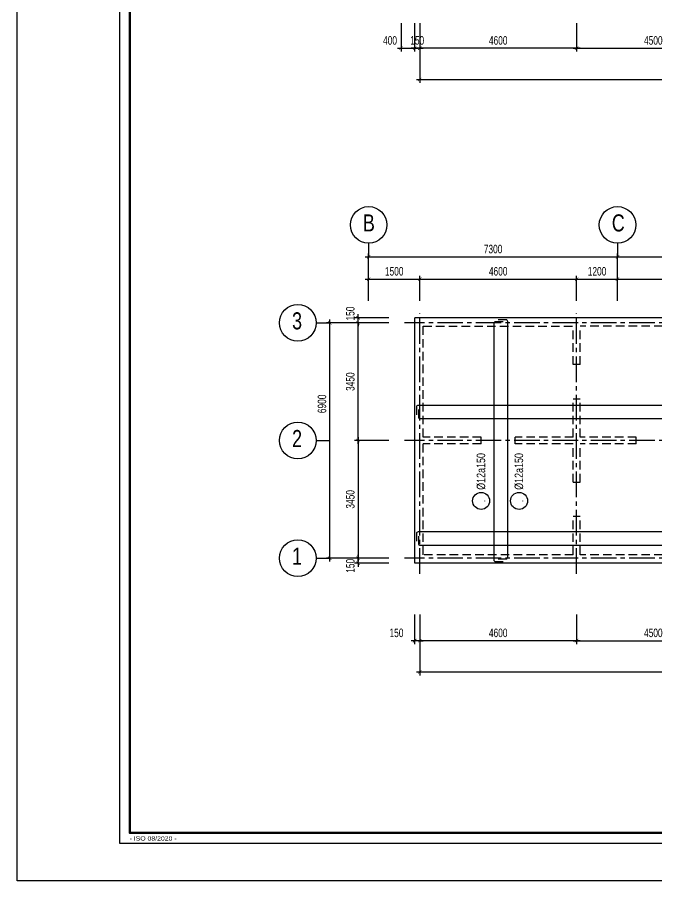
# Model space of a CAD drawing. Header units: millimetres. Extents: x -743195 to -406795, y -426565 to -367165.
# Drawn here: x -743195 to -724439, y -426565 to -401249 of the extents above; entities that cross this region are included whole.
import ezdxf
from ezdxf.enums import TextEntityAlignment as Align

# ---------------------------------------------------------------- set-up
doc = ezdxf.new("R2010")
doc.units = ezdxf.units.MM
doc.header["$LTSCALE"] = 1000
doc.header["$MEASUREMENT"] = 0
doc.linetypes.add('CENTER2', pattern=[1.125, 0.75, -0.125, 0.125, -0.125])
doc.linetypes.add('HIDDEN', pattern=[0.375, 0.25, -0.125])
for name, color, linetype in [('004HIDDEN', 252, 'HIDDEN'), ('CDC -TEXT KHUNG', 7, 'Continuous'), ('CDC-KHUNGTEN', 7, 'Continuous'), ('CDC.01.AXIS', 160, 'CENTER2'), ('CDC.02.DIM', 1, 'Continuous'), ('CDC.03.BORDER', 3, 'Continuous'), ('CDC.05.STEEL', 4, 'Continuous'), ('CDC.06.TEXT', 2, 'Continuous'), ('CDC.14.STEELNUM', 3, 'Continuous'), ('DIM', 1, 'Continuous'), ('KCS_CHI', 1, 'Continuous')]:
    doc.layers.add(name, color=color, linetype=linetype)
doc.styles.add('ARIAL', font='arial.ttf', dxfattribs={"width": 0.7})
doc.styles.add('KCS_SMTEXT', font='arial.ttf', dxfattribs={"width": 0.7})
doc.styles.add('KT CDC', font='arial.ttf', dxfattribs={"width": 0.85, "height": 200})
doc.dimstyles.new('100', dxfattribs={"dimscale": 100, "dimtxt": 2.5, "dimasz": 1, "dimexe": 1, "dimexo": 0, "dimgap": 1, "dimtad": 1, "dimdec": 0, "dimdsep": 46, "dimtxsty": 'ARIAL', "dimblk": 'ARCHTICK', "dimcen": 1, "dimdle": 1, "dimclrd": 1, "dimclre": 1, "dimclrt": 2, "dimadec": 0, "dimazin": 0, "dimtfac": 0.00072, "dimtdec": 0, "dimtix": 1, "dimtmove": 2, "dimatfit": 3, "dimldrblk": 'ARCHTICK', "dimfxl": 1, "dimtolj": 1, "dimarcsym": 0})

# ---------------------------------------------------------------- blocks, each defined once
blk = doc.blocks.new('_ArchTick')
at = {"color": 0, "linetype": 'ByBlock', "const_width": 0.15}
blk.add_lwpolyline([(-0.5, -0.5), (0.5, 0.5)], dxfattribs=at)
blk = doc.blocks.new('*D29')
at = {"layer": 'CDC.02.DIM', "color": 1, "lineweight": -2, "transparency": 16777216}
for p, q in [((-731389, -401418), (-731389, -402257)), ((-726789, -401418), (-726789, -402257)), ((-726689, -402157), (-731489, -402157))]:
    blk.add_line(p, q, dxfattribs=at)
at = {"layer": 'Defpoints', "color": 0, "transparency": 16777216}
for p in [(-731389, -401418), (-726789, -401418), (-731389, -402157)]:
    blk.add_point(p, dxfattribs=at)
at = {"layer": 'CDC.02.DIM', "color": 1, "lineweight": -2, "transparency": 16777216, "xscale": 100, "yscale": 100, "zscale": 100, "rotation": 180}
blk.add_blockref('_ArchTick', (-731389, -402157), dxfattribs=at)
at = {"layer": 'CDC.02.DIM', "color": 1, "lineweight": -2, "transparency": 16777216, "xscale": 100, "yscale": 100, "zscale": 100}
blk.add_blockref('_ArchTick', (-726789, -402157), dxfattribs=at)
at = {"layer": 'CDC.02.DIM', "color": 2, "transparency": 16777216, "insert": (-729089, -401929), "char_height": 250, "attachment_point": 5, "style": 'ARIAL'}
blk.add_mtext('\\A1;4600', dxfattribs=at)
blk = doc.blocks.new('*D30')
at = {"layer": 'CDC.02.DIM', "color": 1, "lineweight": -2, "transparency": 16777216}
for p, q in [((-726789, -401418), (-726789, -402257)), ((-722289, -401418), (-722289, -402257)), ((-726889, -402157), (-722189, -402157))]:
    blk.add_line(p, q, dxfattribs=at)
at = {"layer": 'Defpoints', "color": 0, "transparency": 16777216}
for p in [(-726789, -401418), (-722289, -401418), (-722289, -402157)]:
    blk.add_point(p, dxfattribs=at)
at = {"layer": 'CDC.02.DIM', "color": 1, "lineweight": -2, "transparency": 16777216, "xscale": 100, "yscale": 100, "zscale": 100, "rotation": 180}
blk.add_blockref('_ArchTick', (-726789, -402157), dxfattribs=at)
at = {"layer": 'CDC.02.DIM', "color": 1, "lineweight": -2, "transparency": 16777216, "xscale": 100, "yscale": 100, "zscale": 100}
blk.add_blockref('_ArchTick', (-722289, -402157), dxfattribs=at)
at = {"layer": 'CDC.02.DIM', "color": 2, "transparency": 16777216, "insert": (-724539, -401929), "char_height": 250, "attachment_point": 5, "style": 'ARIAL'}
blk.add_mtext('\\A1;4500', dxfattribs=at)
blk = doc.blocks.new('*D2')
at = {"layer": 'CDC.02.DIM', "color": 1, "lineweight": -2, "transparency": 16777216}
for p, q in [((-731389, -401418), (-731389, -403174)), ((-708689, -401418), (-708689, -403174)), ((-731489, -403074), (-708589, -403074))]:
    blk.add_line(p, q, dxfattribs=at)
at = {"layer": 'Defpoints', "color": 0, "transparency": 16777216}
for p in [(-731389, -401418), (-708689, -401418), (-708689, -403074)]:
    blk.add_point(p, dxfattribs=at)
at = {"layer": 'CDC.02.DIM', "color": 1, "lineweight": -2, "transparency": 16777216, "xscale": 100, "yscale": 100, "zscale": 100, "rotation": 180}
blk.add_blockref('_ArchTick', (-731389, -403074), dxfattribs=at)
at = {"layer": 'CDC.02.DIM', "color": 1, "lineweight": -2, "transparency": 16777216, "xscale": 100, "yscale": 100, "zscale": 100}
blk.add_blockref('_ArchTick', (-708689, -403074), dxfattribs=at)
at = {"layer": 'CDC.02.DIM', "color": 2, "transparency": 16777216, "insert": (-720039, -402847), "char_height": 250, "attachment_point": 5, "style": 'ARIAL'}
blk.add_mtext('\\A1;22700', dxfattribs=at)
blk = doc.blocks.new('*D35')
at = {"layer": 'CDC.02.DIM', "color": 1, "lineweight": -2, "transparency": 16777216}
for p, q in [((-731539, -401418), (-731539, -402257)), ((-731389, -401418), (-731389, -402257)), ((-731539, -402157), (-731639, -402157)), ((-731389, -402157), (-731539, -402157)), ((-731389, -402157), (-731289, -402157))]:
    blk.add_line(p, q, dxfattribs=at)
at = {"layer": 'Defpoints', "color": 0, "transparency": 16777216}
for p in [(-731539, -401418), (-731389, -401418), (-731539, -402157)]:
    blk.add_point(p, dxfattribs=at)
at = {"layer": 'CDC.02.DIM', "color": 1, "lineweight": -2, "transparency": 16777216, "xscale": 100, "yscale": 100, "zscale": 100}
blk.add_blockref('_ArchTick', (-731539, -402157), dxfattribs=at)
at = {"layer": 'CDC.02.DIM', "color": 1, "lineweight": -2, "transparency": 16777216, "xscale": 100, "yscale": 100, "zscale": 100, "rotation": 180}
blk.add_blockref('_ArchTick', (-731389, -402157), dxfattribs=at)
at = {"layer": 'CDC.02.DIM', "color": 2, "transparency": 16777216, "insert": (-731464, -401929), "char_height": 250, "attachment_point": 5, "style": 'ARIAL'}
blk.add_mtext('\\A1;150', dxfattribs=at)
blk = doc.blocks.new('*D79')
at = {"layer": 'CDC.02.DIM', "color": 1, "lineweight": -2, "transparency": 16777216}
for p, q in [((-732297, -413658), (-733299, -413658)), ((-733199, -413558), (-733199, -417208)), ((-732297, -417108), (-733299, -417108))]:
    blk.add_line(p, q, dxfattribs=at)
at = {"layer": 'Defpoints', "color": 0, "transparency": 16777216}
for p in [(-732297, -413658), (-733199, -417108), (-732297, -417108)]:
    blk.add_point(p, dxfattribs=at)
at = {"layer": 'CDC.02.DIM', "color": 1, "lineweight": -2, "transparency": 16777216, "xscale": 100, "yscale": 100, "zscale": 100}
for p, rotation in [((-733199, -413658), 90), ((-733199, -417108), 270)]:
    blk.add_blockref('_ArchTick', p, dxfattribs=dict(at, rotation=rotation))
at = {"layer": 'CDC.02.DIM', "color": 2, "transparency": 16777216, "insert": (-733426, -415383), "char_height": 250, "attachment_point": 5, "rotation": 90, "style": 'ARIAL'}
blk.add_mtext('\\A1;3450', dxfattribs=at)
blk = doc.blocks.new('*D80')
at = {"layer": 'CDC.02.DIM', "color": 1, "lineweight": -2, "transparency": 16777216}
for p, q in [((-733199, -413758), (-733199, -410108)), ((-732297, -410208), (-733299, -410208)), ((-732297, -413658), (-733299, -413658))]:
    blk.add_line(p, q, dxfattribs=at)
at = {"layer": 'Defpoints', "color": 0, "transparency": 16777216}
for p in [(-733199, -410208), (-732297, -410208), (-732297, -413658)]:
    blk.add_point(p, dxfattribs=at)
at = {"layer": 'CDC.02.DIM', "color": 1, "lineweight": -2, "transparency": 16777216, "xscale": 100, "yscale": 100, "zscale": 100}
for p, rotation in [((-733199, -410208), 90), ((-733199, -413658), 270)]:
    blk.add_blockref('_ArchTick', p, dxfattribs=dict(at, rotation=rotation))
at = {"layer": 'CDC.02.DIM', "color": 2, "transparency": 16777216, "insert": (-733426, -411933), "char_height": 250, "attachment_point": 5, "rotation": 90, "style": 'ARIAL'}
blk.add_mtext('\\A1;3450', dxfattribs=at)
blk = doc.blocks.new('*D81')
at = {"layer": 'CDC.02.DIM', "color": 1, "lineweight": -2, "transparency": 16777216}
for p, q in [((-734029, -417208), (-734029, -410108)), ((-732297, -410208), (-734129, -410208)), ((-732297, -417108), (-734129, -417108))]:
    blk.add_line(p, q, dxfattribs=at)
at = {"layer": 'Defpoints', "color": 0, "transparency": 16777216}
for p in [(-734029, -410208), (-732297, -410208), (-732297, -417108)]:
    blk.add_point(p, dxfattribs=at)
at = {"layer": 'CDC.02.DIM', "color": 1, "lineweight": -2, "transparency": 16777216, "xscale": 100, "yscale": 100, "zscale": 100}
for p, rotation in [((-734029, -410208), 90), ((-734029, -417108), 270)]:
    blk.add_blockref('_ArchTick', p, dxfattribs=dict(at, rotation=rotation))
at = {"layer": 'CDC.02.DIM', "color": 2, "transparency": 16777216, "insert": (-734257, -412584), "char_height": 250, "attachment_point": 5, "rotation": 90, "style": 'ARIAL'}
blk.add_mtext('\\A1;6900', dxfattribs=at)
blk = doc.blocks.new('*D82')
at = {"layer": 'CDC.02.DIM', "color": 1, "lineweight": -2, "transparency": 16777216}
for p, q in [((-731389, -418763), (-731389, -419627)), ((-726789, -418763), (-726789, -419627)), ((-726689, -419527), (-731489, -419527))]:
    blk.add_line(p, q, dxfattribs=at)
at = {"layer": 'Defpoints', "color": 0, "transparency": 16777216}
for p in [(-731389, -418763), (-726789, -418763), (-731389, -419527)]:
    blk.add_point(p, dxfattribs=at)
at = {"layer": 'CDC.02.DIM', "color": 1, "lineweight": -2, "transparency": 16777216, "xscale": 100, "yscale": 100, "zscale": 100, "rotation": 180}
blk.add_blockref('_ArchTick', (-731389, -419527), dxfattribs=at)
at = {"layer": 'CDC.02.DIM', "color": 1, "lineweight": -2, "transparency": 16777216, "xscale": 100, "yscale": 100, "zscale": 100}
blk.add_blockref('_ArchTick', (-726789, -419527), dxfattribs=at)
at = {"layer": 'CDC.02.DIM', "color": 2, "transparency": 16777216, "insert": (-729089, -419299), "char_height": 250, "attachment_point": 5, "style": 'ARIAL'}
blk.add_mtext('\\A1;4600', dxfattribs=at)
blk = doc.blocks.new('*D83')
at = {"layer": 'CDC.02.DIM', "color": 1, "lineweight": -2, "transparency": 16777216}
for p, q in [((-726789, -418763), (-726789, -419627)), ((-722289, -418763), (-722289, -419627)), ((-726889, -419527), (-722189, -419527))]:
    blk.add_line(p, q, dxfattribs=at)
at = {"layer": 'Defpoints', "color": 0, "transparency": 16777216}
for p in [(-726789, -418763), (-722289, -418763), (-722289, -419527)]:
    blk.add_point(p, dxfattribs=at)
at = {"layer": 'CDC.02.DIM', "color": 1, "lineweight": -2, "transparency": 16777216, "xscale": 100, "yscale": 100, "zscale": 100, "rotation": 180}
blk.add_blockref('_ArchTick', (-726789, -419527), dxfattribs=at)
at = {"layer": 'CDC.02.DIM', "color": 1, "lineweight": -2, "transparency": 16777216, "xscale": 100, "yscale": 100, "zscale": 100}
blk.add_blockref('_ArchTick', (-722289, -419527), dxfattribs=at)
at = {"layer": 'CDC.02.DIM', "color": 2, "transparency": 16777216, "insert": (-724539, -419299), "char_height": 250, "attachment_point": 5, "style": 'ARIAL'}
blk.add_mtext('\\A1;4500', dxfattribs=at)
blk = doc.blocks.new('*D87')
at = {"layer": 'CDC.02.DIM', "color": 1, "lineweight": -2, "transparency": 16777216}
for p, q in [((-731389, -418763), (-731389, -420544)), ((-708689, -418763), (-708689, -420544)), ((-731489, -420444), (-708589, -420444))]:
    blk.add_line(p, q, dxfattribs=at)
at = {"layer": 'Defpoints', "color": 0, "transparency": 16777216}
for p in [(-731389, -418763), (-708689, -418763), (-708689, -420444)]:
    blk.add_point(p, dxfattribs=at)
at = {"layer": 'CDC.02.DIM', "color": 1, "lineweight": -2, "transparency": 16777216, "xscale": 100, "yscale": 100, "zscale": 100, "rotation": 180}
blk.add_blockref('_ArchTick', (-731389, -420444), dxfattribs=at)
at = {"layer": 'CDC.02.DIM', "color": 1, "lineweight": -2, "transparency": 16777216, "xscale": 100, "yscale": 100, "zscale": 100}
blk.add_blockref('_ArchTick', (-708689, -420444), dxfattribs=at)
at = {"layer": 'CDC.02.DIM', "color": 2, "transparency": 16777216, "insert": (-720039, -420216), "char_height": 250, "attachment_point": 5, "style": 'ARIAL'}
blk.add_mtext('\\A1;22700', dxfattribs=at)
blk = doc.blocks.new('*D89')
at = {"layer": 'CDC.02.DIM', "color": 1, "lineweight": -2, "transparency": 16777216}
for p, q in [((-731539, -418763), (-731539, -419627)), ((-731389, -418763), (-731389, -419627)), ((-731539, -419527), (-731639, -419527)), ((-731389, -419527), (-731539, -419527)), ((-731389, -419527), (-731289, -419527))]:
    blk.add_line(p, q, dxfattribs=at)
at = {"layer": 'Defpoints', "color": 0, "transparency": 16777216}
for p in [(-731539, -418763), (-731389, -418763), (-731539, -419527)]:
    blk.add_point(p, dxfattribs=at)
at = {"layer": 'CDC.02.DIM', "color": 1, "lineweight": -2, "transparency": 16777216, "xscale": 100, "yscale": 100, "zscale": 100}
blk.add_blockref('_ArchTick', (-731539, -419527), dxfattribs=at)
at = {"layer": 'CDC.02.DIM', "color": 1, "lineweight": -2, "transparency": 16777216, "xscale": 100, "yscale": 100, "zscale": 100, "rotation": 180}
blk.add_blockref('_ArchTick', (-731389, -419527), dxfattribs=at)
at = {"layer": 'CDC.02.DIM', "color": 2, "transparency": 16777216, "insert": (-732072, -419299), "char_height": 250, "attachment_point": 5, "style": 'ARIAL'}
blk.add_mtext('\\A1;150', dxfattribs=at)
blk = doc.blocks.new('*D90')
at = {"layer": 'CDC.02.DIM', "color": 1, "lineweight": -2, "transparency": 16777216}
for p, q in [((-732297, -410058), (-733299, -410058)), ((-733199, -410058), (-733199, -409958)), ((-733199, -410208), (-733199, -410058)), ((-732297, -410208), (-733299, -410208)), ((-733199, -410208), (-733199, -410308))]:
    blk.add_line(p, q, dxfattribs=at)
at = {"layer": 'Defpoints', "color": 0, "transparency": 16777216}
for p in [(-733199, -410058), (-732297, -410058), (-732297, -410208)]:
    blk.add_point(p, dxfattribs=at)
at = {"layer": 'CDC.02.DIM', "color": 1, "lineweight": -2, "transparency": 16777216, "xscale": 100, "yscale": 100, "zscale": 100}
for p, rotation in [((-733199, -410058), 270), ((-733199, -410208), 90)]:
    blk.add_blockref('_ArchTick', p, dxfattribs=dict(at, rotation=rotation))
at = {"layer": 'CDC.02.DIM', "color": 2, "transparency": 16777216, "insert": (-733426, -409935), "char_height": 250, "attachment_point": 5, "rotation": 90, "style": 'ARIAL'}
blk.add_mtext('\\A1;150', dxfattribs=at)
blk = doc.blocks.new('*D91')
at = {"layer": 'CDC.02.DIM', "color": 1, "lineweight": -2, "transparency": 16777216}
for p, q in [((-732297, -417108), (-733299, -417108)), ((-733199, -417108), (-733199, -417008)), ((-733199, -417258), (-733199, -417108)), ((-732297, -417258), (-733299, -417258)), ((-733199, -417258), (-733199, -417358))]:
    blk.add_line(p, q, dxfattribs=at)
at = {"layer": 'Defpoints', "color": 0, "transparency": 16777216}
for p in [(-733199, -417108), (-732297, -417108), (-732297, -417258)]:
    blk.add_point(p, dxfattribs=at)
at = {"layer": 'CDC.02.DIM', "color": 1, "lineweight": -2, "transparency": 16777216, "xscale": 100, "yscale": 100, "zscale": 100}
for p, rotation in [((-733199, -417108), 270), ((-733199, -417258), 90)]:
    blk.add_blockref('_ArchTick', p, dxfattribs=dict(at, rotation=rotation))
at = {"layer": 'CDC.02.DIM', "color": 2, "transparency": 16777216, "insert": (-733426, -417332), "char_height": 250, "attachment_point": 5, "rotation": 90, "style": 'ARIAL'}
blk.add_mtext('\\A1;150', dxfattribs=at)
blk = doc.blocks.new('*D341')
at = {"layer": 'CDC.02.DIM', "color": 1, "lineweight": -2, "transparency": 16777216}
for p, q in [((-731939, -401418), (-731939, -402257)), ((-731539, -401418), (-731539, -402257)), ((-732039, -402157), (-731439, -402157))]:
    blk.add_line(p, q, dxfattribs=at)
at = {"layer": 'Defpoints', "color": 0, "transparency": 16777216}
for p in [(-731939, -401418), (-731539, -401418), (-731539, -402157)]:
    blk.add_point(p, dxfattribs=at)
at = {"layer": 'CDC.02.DIM', "color": 1, "lineweight": -2, "transparency": 16777216, "xscale": 100, "yscale": 100, "zscale": 100, "rotation": 180}
blk.add_blockref('_ArchTick', (-731939, -402157), dxfattribs=at)
at = {"layer": 'CDC.02.DIM', "color": 1, "lineweight": -2, "transparency": 16777216, "xscale": 100, "yscale": 100, "zscale": 100}
blk.add_blockref('_ArchTick', (-731539, -402157), dxfattribs=at)
at = {"layer": 'CDC.02.DIM', "color": 2, "transparency": 16777216, "insert": (-732261, -401929), "char_height": 250, "attachment_point": 5, "style": 'ARIAL'}
blk.add_mtext('\\A1;400', dxfattribs=at)
blk = doc.blocks.new('*D408')
at = {"layer": 'CDC.02.DIM', "color": 1, "lineweight": -2, "transparency": 16777216}
for p, q in [((-732989, -408274), (-725489, -408274)), ((-732889, -409565), (-732889, -408174)), ((-725589, -409565), (-725589, -408174))]:
    blk.add_line(p, q, dxfattribs=at)
at = {"layer": 'Defpoints', "color": 0, "transparency": 16777216}
for p in [(-725589, -408274), (-732889, -409565), (-725589, -409565)]:
    blk.add_point(p, dxfattribs=at)
at = {"layer": 'CDC.02.DIM', "color": 1, "lineweight": -2, "transparency": 16777216, "xscale": 100, "yscale": 100, "zscale": 100, "rotation": 180}
blk.add_blockref('_ArchTick', (-732889, -408274), dxfattribs=at)
at = {"layer": 'CDC.02.DIM', "color": 1, "lineweight": -2, "transparency": 16777216, "xscale": 100, "yscale": 100, "zscale": 100}
blk.add_blockref('_ArchTick', (-725589, -408274), dxfattribs=at)
at = {"layer": 'CDC.02.DIM', "color": 2, "transparency": 16777216, "insert": (-729239, -408046), "char_height": 250, "attachment_point": 5, "style": 'ARIAL'}
blk.add_mtext('\\A1;7300', dxfattribs=at)
blk = doc.blocks.new('*D409')
at = {"layer": 'CDC.02.DIM', "color": 1, "lineweight": -2, "transparency": 16777216}
for p, q in [((-725689, -408274), (-716889, -408274)), ((-725589, -409565), (-725589, -408174)), ((-716989, -409565), (-716989, -408174))]:
    blk.add_line(p, q, dxfattribs=at)
at = {"layer": 'Defpoints', "color": 0, "transparency": 16777216}
for p in [(-716989, -408274), (-725589, -409565), (-716989, -409565)]:
    blk.add_point(p, dxfattribs=at)
at = {"layer": 'CDC.02.DIM', "color": 1, "lineweight": -2, "transparency": 16777216, "xscale": 100, "yscale": 100, "zscale": 100, "rotation": 180}
blk.add_blockref('_ArchTick', (-725589, -408274), dxfattribs=at)
at = {"layer": 'CDC.02.DIM', "color": 1, "lineweight": -2, "transparency": 16777216, "xscale": 100, "yscale": 100, "zscale": 100}
blk.add_blockref('_ArchTick', (-716989, -408274), dxfattribs=at)
at = {"layer": 'CDC.02.DIM', "color": 2, "transparency": 16777216, "insert": (-721289, -408046), "char_height": 250, "attachment_point": 5, "style": 'ARIAL'}
blk.add_mtext('\\A1;8600', dxfattribs=at)
blk = doc.blocks.new('*D411')
at = {"layer": 'CDC.02.DIM', "color": 1, "lineweight": -2, "transparency": 16777216}
for p, q in [((-732889, -409565), (-732889, -408826)), ((-731389, -409565), (-731389, -408826)), ((-732989, -408926), (-731289, -408926))]:
    blk.add_line(p, q, dxfattribs=at)
at = {"layer": 'Defpoints', "color": 0, "transparency": 16777216}
for p in [(-731389, -408926), (-732889, -409565), (-731389, -409565)]:
    blk.add_point(p, dxfattribs=at)
at = {"layer": 'CDC.02.DIM', "color": 1, "lineweight": -2, "transparency": 16777216, "xscale": 100, "yscale": 100, "zscale": 100, "rotation": 180}
blk.add_blockref('_ArchTick', (-732889, -408926), dxfattribs=at)
at = {"layer": 'CDC.02.DIM', "color": 1, "lineweight": -2, "transparency": 16777216, "xscale": 100, "yscale": 100, "zscale": 100}
blk.add_blockref('_ArchTick', (-731389, -408926), dxfattribs=at)
at = {"layer": 'CDC.02.DIM', "color": 2, "transparency": 16777216, "insert": (-732139, -408698), "char_height": 250, "attachment_point": 5, "style": 'ARIAL'}
blk.add_mtext('\\A1;1500', dxfattribs=at)
blk = doc.blocks.new('*D412')
at = {"layer": 'CDC.02.DIM', "color": 1, "lineweight": -2, "transparency": 16777216}
for p, q in [((-731389, -409565), (-731389, -408826)), ((-726789, -409565), (-726789, -408826)), ((-731489, -408926), (-726689, -408926))]:
    blk.add_line(p, q, dxfattribs=at)
at = {"layer": 'Defpoints', "color": 0, "transparency": 16777216}
for p in [(-726789, -408926), (-731389, -409565), (-726789, -409565)]:
    blk.add_point(p, dxfattribs=at)
at = {"layer": 'CDC.02.DIM', "color": 1, "lineweight": -2, "transparency": 16777216, "xscale": 100, "yscale": 100, "zscale": 100, "rotation": 180}
blk.add_blockref('_ArchTick', (-731389, -408926), dxfattribs=at)
at = {"layer": 'CDC.02.DIM', "color": 1, "lineweight": -2, "transparency": 16777216, "xscale": 100, "yscale": 100, "zscale": 100}
blk.add_blockref('_ArchTick', (-726789, -408926), dxfattribs=at)
at = {"layer": 'CDC.02.DIM', "color": 2, "transparency": 16777216, "insert": (-729089, -408698), "char_height": 250, "attachment_point": 5, "style": 'ARIAL'}
blk.add_mtext('\\A1;4600', dxfattribs=at)
blk = doc.blocks.new('*D413')
at = {"layer": 'CDC.02.DIM', "color": 1, "lineweight": -2, "transparency": 16777216}
for p, q in [((-726789, -409565), (-726789, -408826)), ((-725589, -409565), (-725589, -408826)), ((-726889, -408926), (-725489, -408926))]:
    blk.add_line(p, q, dxfattribs=at)
at = {"layer": 'Defpoints', "color": 0, "transparency": 16777216}
for p in [(-725589, -408926), (-726789, -409565), (-725589, -409565)]:
    blk.add_point(p, dxfattribs=at)
at = {"layer": 'CDC.02.DIM', "color": 1, "lineweight": -2, "transparency": 16777216, "xscale": 100, "yscale": 100, "zscale": 100, "rotation": 180}
blk.add_blockref('_ArchTick', (-726789, -408926), dxfattribs=at)
at = {"layer": 'CDC.02.DIM', "color": 1, "lineweight": -2, "transparency": 16777216, "xscale": 100, "yscale": 100, "zscale": 100}
blk.add_blockref('_ArchTick', (-725589, -408926), dxfattribs=at)
at = {"layer": 'CDC.02.DIM', "color": 2, "transparency": 16777216, "insert": (-726189, -408698), "char_height": 250, "attachment_point": 5, "style": 'ARIAL'}
blk.add_mtext('\\A1;1200', dxfattribs=at)
blk = doc.blocks.new('*D414')
at = {"layer": 'CDC.02.DIM', "color": 1, "lineweight": -2, "transparency": 16777216}
for p, q in [((-725589, -409565), (-725589, -408826)), ((-722289, -409565), (-722289, -408826)), ((-725689, -408926), (-722189, -408926))]:
    blk.add_line(p, q, dxfattribs=at)
at = {"layer": 'Defpoints', "color": 0, "transparency": 16777216}
for p in [(-722289, -408926), (-725589, -409565), (-722289, -409565)]:
    blk.add_point(p, dxfattribs=at)
at = {"layer": 'CDC.02.DIM', "color": 1, "lineweight": -2, "transparency": 16777216, "xscale": 100, "yscale": 100, "zscale": 100, "rotation": 180}
blk.add_blockref('_ArchTick', (-725589, -408926), dxfattribs=at)
at = {"layer": 'CDC.02.DIM', "color": 1, "lineweight": -2, "transparency": 16777216, "xscale": 100, "yscale": 100, "zscale": 100}
blk.add_blockref('_ArchTick', (-722289, -408926), dxfattribs=at)
at = {"layer": 'CDC.02.DIM', "color": 2, "transparency": 16777216, "insert": (-723939, -408698), "char_height": 250, "attachment_point": 5, "style": 'ARIAL'}
blk.add_mtext('\\A1;3300', dxfattribs=at)
blk = doc.blocks.new('KHUNG DOC A1')
at = {"layer": 'CDC -TEXT KHUNG', "color": 6, "style": 'KT CDC', "width": 1.15}
blk.add_text('- ISO 08/2020 -', height=1.2569, dxfattribs=at).set_placement((-797.06, 0.77))
blk = doc.blocks.new('KHUNG A1')
at = {"layer": 'CDC-KHUNGTEN', "color": 8}
blk.add_lwpolyline([(10368.18, 709.17), (10447.22, 709.17), (10447.22, 1281.17), (9647.22, 1281.17), (9647.22, 709.17), (10368.18, 709.17)], dxfattribs=at)
at = {"layer": 'CDC-KHUNGTEN', "color": 255, "lineweight": 60}
blk.add_lwpolyline([(10366.22, 712.17), (10366.22, 1278.17), (9650.22, 1278.17), (9650.22, 712.17), (10366.22, 712.17)], close=True, dxfattribs=at)
at = {"layer": 'Defpoints', "color": 1, "ltscale": 0.2}
blk.add_lwpolyline([(9617.22, 698.17), (9617.22, 1292.17), (10458.22, 1292.17), (10458.22, 698.17), (9617.22, 698.17)], close=True, dxfattribs=at)
at = {"layer": 'CDC-KHUNGTEN'}
blk.add_blockref('KHUNG DOC A1', (10447.22, 709.17), dxfattribs=at)

msp = doc.modelspace()

# ---------------------------------------------------------------- linework, layer by layer
at = {"layer": '004HIDDEN'}
for p, q in [((-731288.5, -413558.2), (-731288.5, -410308.2)), ((-731288.5, -410308.2), (-726888.5, -410308.2)), ((-726888.5, -411433.2), (-726888.5, -410308.2)), ((-726688.5, -411433.2), (-726688.5, -410308.2)), ((-722388.5, -410308.2), (-726688.5, -410308.2)), ((-726888.5, -413558.2), (-726888.5, -412433.2)), ((-726688.5, -413558.2), (-726688.5, -412433.2)), ((-729588.5, -413558.2), (-731288.5, -413558.2)), ((-729588.5, -413758.2), (-729588.5, -413558.2)), ((-728588.5, -413758.2), (-728588.5, -413558.2)), ((-726888.5, -413558.2), (-728588.5, -413558.2)), ((-725038.5, -413558.2), (-726688.5, -413558.2)), ((-725038.5, -413758.2), (-725038.5, -413558.2)), ((-731288.5, -417008.2), (-731288.5, -413758.2)), ((-729588.5, -413758.2), (-731288.5, -413758.2)), ((-726888.5, -413758.2), (-728588.5, -413758.2)), ((-726888.5, -414883.2), (-726888.5, -413758.2)), ((-726688.5, -414883.2), (-726688.5, -413758.2)), ((-725038.5, -413758.2), (-726688.5, -413758.2)), ((-726888.5, -417008.2), (-726888.5, -415883.2)), ((-726688.5, -417008.2), (-726688.5, -415883.2)), ((-726888.5, -417008.2), (-731288.5, -417008.2)), ((-722388.5, -417008.2), (-726688.5, -417008.2))]:
    msp.add_line(p, q, dxfattribs=at)
at = {"layer": '004HIDDEN', "elevation": 0}
for points in [[(-726688.5, -411433.2), (-726888.5, -411433.2)], [(-726888.5, -412433.2), (-726688.5, -412433.2)], [(-726888.5, -414883.2), (-726688.5, -414883.2)], [(-726688.5, -415883.2), (-726888.5, -415883.2)]]:
    msp.add_lwpolyline(points, dxfattribs=at)
at = {"layer": 'CDC.01.AXIS'}
for p, q in [((-731388.5, -417568.8), (-731388.5, -409930.2)), ((-726788.5, -417568.8), (-726788.5, -409930.2)), ((-707622.2, -410208.2), (-731833, -410208.2)), ((-707622.2, -413658.2), (-731833, -413658.2)), ((-707622.2, -417108.2), (-731833, -417108.2))]:
    msp.add_line(p, q, dxfattribs=at)
at = {"layer": 'CDC.02.DIM'}
msp.add_line((-725588.5, -407873.7), (-725588.5, -408273.7), dxfattribs=at)
at = {"layer": 'CDC.03.BORDER', "ltscale": 100}
for p, q in [((-731538.5, -417258.2), (-731538.5, -410058.2)), ((-708538.5, -410058.2), (-731538.5, -410058.2)), ((-708538.5, -417258.2), (-731538.5, -417258.2))]:
    msp.add_line(p, q, dxfattribs=at)
at = {"layer": 'CDC.05.STEEL', "ltscale": 5, "elevation": 0}
for points in [[(-729093.7, -410108.2), (-728868.7, -410108.2), (-728849.6, -410112), (-728833.4, -410122.9), (-728822.5, -410139.1), (-728818.7, -410158.2), (-728818.7, -417089.4), (-728822.5, -417108.6), (-728833.4, -417124.8), (-728849.6, -417135.6), (-728868.7, -417139.4), (-729093.7, -417139.4)], [(-708588.5, -412750.1), (-708588.5, -412975.1), (-708592.3, -412994.2), (-708603.2, -413010.4), (-708619.4, -413021.3), (-708638.5, -413025.1), (-731369.7, -413025.1), (-731388.9, -413021.3), (-731405.1, -413010.4), (-731415.9, -412994.2), (-731419.7, -412975.1), (-731419.7, -412750.1)], [(-714188.5, -416736.8), (-731369.7, -416736.8), (-731388.9, -416733), (-731405.1, -416722.2), (-731415.9, -416706), (-731419.7, -416686.8), (-731419.7, -416461.8)]]:
    msp.add_lwpolyline(points, dxfattribs=at)
at = {"layer": 'CDC.05.STEEL', "linetype": 'HIDDEN', "ltscale": 1000, "elevation": 0}
for points in [[(-728941.8, -410177), (-729166.8, -410177), (-729185.9, -410180.8), (-729202.1, -410191.7), (-729213, -410207.9), (-729216.8, -410227), (-729216.8, -417158.2), (-729213, -417177.4), (-729202.1, -417193.6), (-729185.9, -417204.4), (-729166.8, -417208.2), (-728941.8, -417208.2)], [(-708657.3, -412902), (-708657.3, -412677), (-708661.1, -412657.9), (-708672, -412641.7), (-708688.2, -412630.8), (-708707.3, -412627), (-731438.5, -412627), (-731457.7, -412630.8), (-731473.9, -412641.7), (-731484.7, -412657.9), (-731488.5, -412677), (-731488.5, -412902)], [(-714188.5, -416338.8), (-731438.5, -416338.8), (-731457.7, -416342.6), (-731473.9, -416353.4), (-731484.7, -416369.6), (-731488.5, -416388.8), (-731488.5, -416613.8)]]:
    msp.add_lwpolyline(points, dxfattribs=at)
at = {"layer": 'CDC.14.STEELNUM', "color": 1}
for centre in [(-729589.8, -415429), (-728476.9, -415429)]:
    msp.add_circle(centre, 250, dxfattribs=at)
at = {"layer": 'DIM'}
for p, q in [((-732888.5, -407873.7), (-732888.5, -408273.7)), ((-734429.3, -410208.2), (-734029.3, -410208.2)), ((-734429.3, -413658.2), (-734029.3, -413658.2)), ((-734429.3, -417108.2), (-734029.3, -417108.2))]:
    msp.add_line(p, q, dxfattribs=at)
at = {"layer": 'KCS_CHI'}
for centre in [(-732888.5, -407336.8), (-725588.5, -407336.8), (-734966.2, -410208.2), (-734966.2, -413658.2), (-734966.2, -417108.2)]:
    msp.add_circle(centre, 536.9, dxfattribs=at)

# ---------------------------------------------------------------- block references
at = {"xscale": 100, "yscale": 100, "zscale": 100}
msp.add_blockref('KHUNG A1', (-1704917.3, -496382.7), dxfattribs=at)

# ---------------------------------------------------------------- texts
at = {"layer": 'CDC.06.TEXT', "color": 6, "style": 'KCS_SMTEXT', "width": 0.75}
for s, p in [('B', (-733056, -407528.1)), ('C', (-725756, -407528.1)), ('3', (-735133.6, -410399.6)), ('2', (-735133.6, -413849.6)), ('1', (-735133.6, -417299.6))]:
    msp.add_text(s, height=500, dxfattribs=at).set_placement(p)
at = {"layer": 'CDC.06.TEXT', "style": 'KCS_SMTEXT', "width": 0.75}
for p in [(-729470.8, -415104.2), (-728357.9, -415104.2)]:
    msp.add_text('%%C12a150', height=250, rotation=90, dxfattribs=at).set_placement(p)
at = {"layer": 'CDC.14.STEELNUM', "style": 'KCS_SMTEXT', "width": 0.6}
for p in [(-729589.8, -415429), (-728476.9, -415429)]:
    msp.add_text('.', height=250, rotation=90, dxfattribs=at).set_placement(p, align=Align.MIDDLE_CENTER)

# ---------------------------------------------------------------- dimensions: what is measured, and where the dimension line sits
at = {"layer": 'CDC.02.DIM'}
for base, p1, p2, picture, middle in [((-731538.5, -402157.1), (-731938.5, -401417.6), (-731538.5, -401417.6), '*D341', (-732261.3, -401929.4)), ((-731538.5, -402157.1), (-731388.5, -401417.6), (-731538.5, -401417.6), '*D35', (-731464.3, -401929.4)), ((-731538.5, -419526.8), (-731388.5, -418763.2), (-731538.5, -418763.2), '*D89', (-732071.9, -419299.1))]:
    dim = msp.add_linear_dim(base=base, p1=p1, p2=p2, dimstyle='100', dxfattribs=at)
    dim.commit()
    dim.dimension.update_dxf_attribs({"geometry": picture, "text_midpoint": middle, "dimtype": 160})
for base, p1, p2, picture, middle in [((-731388.5, -402157.1), (-726788.5, -401417.6), (-731388.5, -401417.6), '*D29', (-729088.5, -401929.4)), ((-708688.5, -403074.2), (-731388.5, -401417.6), (-708688.5, -401417.6), '*D2', (-720038.5, -402846.6)), ((-722288.5, -402157.1), (-726788.5, -401417.6), (-722288.5, -401417.6), '*D30', (-724538.5, -401929.4)), ((-725588.5, -408273.7), (-732888.5, -409565.2), (-725588.5, -409565.2), '*D408', (-729238.5, -408045.9)), ((-716988.5, -408273.7), (-725588.5, -409565.2), (-716988.5, -409565.2), '*D409', (-721288.5, -408046)), ((-731388.5, -408926), (-732888.5, -409565.2), (-731388.5, -409565.2), '*D411', (-732138.5, -408698.4)), ((-726788.5, -408926), (-731388.5, -409565.2), (-726788.5, -409565.2), '*D412', (-729088.5, -408698.4)), ((-725588.5, -408926), (-726788.5, -409565.2), (-725588.5, -409565.2), '*D413', (-726188.5, -408698.4)), ((-722288.5, -408926), (-725588.5, -409565.2), (-722288.5, -409565.2), '*D414', (-723938.5, -408698.3)), ((-731388.5, -419526.8), (-726788.5, -418763.2), (-731388.5, -418763.2), '*D82', (-729088.5, -419299.2)), ((-708688.5, -420444), (-731388.5, -418763.2), (-708688.5, -418763.2), '*D87', (-720038.5, -420216.3)), ((-722288.5, -419526.8), (-726788.5, -418763.2), (-722288.5, -418763.2), '*D83', (-724538.5, -419299.2))]:
    dim = msp.add_linear_dim(base=base, p1=p1, p2=p2, dimstyle='100', dxfattribs=at)
    dim.commit()
    dim.dimension.update_dxf_attribs({"geometry": picture, "text_midpoint": middle})
for base, p1, p2, picture, middle in [((-733198.6, -410058.2), (-732297.2, -410208.2), (-732297.2, -410058.2), '*D90', (-733426.3, -409934.7)), ((-734029.3, -410208.2), (-732297.2, -417108.2), (-732297.2, -410208.2), '*D81', (-734257, -412584.1)), ((-733198.6, -417108.2), (-732297.2, -417258.2), (-732297.2, -417108.2), '*D91', (-733426.3, -417331.8))]:
    dim = msp.add_linear_dim(base=base, p1=p1, p2=p2, angle=90, dimstyle='100', dxfattribs=at)
    dim.commit()
    dim.dimension.update_dxf_attribs({"geometry": picture, "text_midpoint": middle, "dimtype": 160})
for base, p2, picture, middle in [((-733198.6, -410208.2), (-732297.2, -410208.2), '*D80', (-733426.3, -411933.2)), ((-733198.6, -417108.2), (-732297.2, -417108.2), '*D79', (-733426.3, -415383.2))]:
    dim = msp.add_linear_dim(base=base, p1=(-732297.2, -413658.2), p2=p2, angle=90, dimstyle='100', dxfattribs=at)
    dim.commit()
    dim.dimension.update_dxf_attribs({"geometry": picture, "text_midpoint": middle})

doc.saveas('drawing.dxf')
